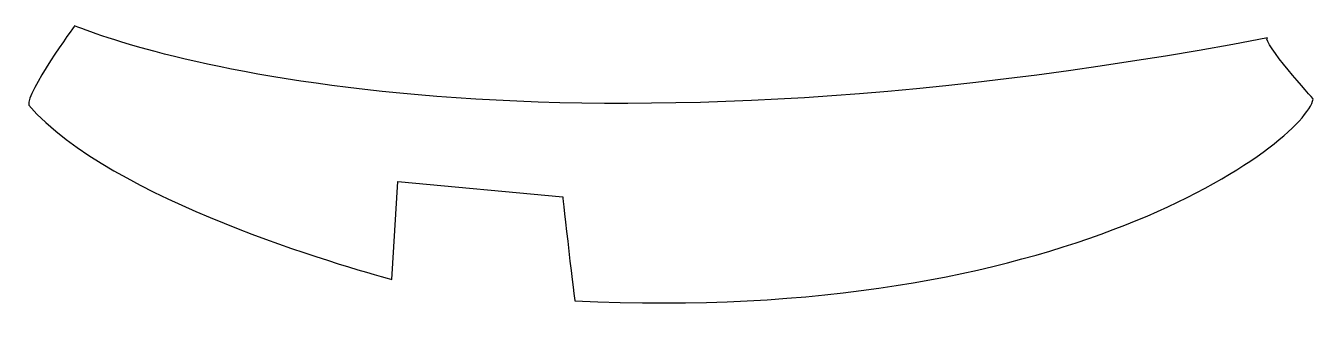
# Model space of a CAD drawing. Header units: centimetres. Extents: x -8.6 to 8.6, y -2.1 to 1.8.
import ezdxf

# ---------------------------------------------------------------- set-up
doc = ezdxf.new("R2010")
doc.units = ezdxf.units.CM
doc.header["$MEASUREMENT"] = 0
doc.layers.add('Camada 1', color=7, linetype='Continuous')

msp = doc.modelspace()

# ---------------------------------------------------------------- linework, layer by layer
at = {"layer": 'Camada 1'}
msp.add_open_spline([(-7.95279, 1.84568), (-7.0577, 1.47963), (-1.93169, -0.18838), (7.9546, 1.68307), (7.9546, 1.68307), (7.87321, 1.64227), (8.56488, 0.86937), (8.56488, 0.86937), (8.56488, 0.86937), (8.44288, 0.29972), (5.26949, -2.14151), (-1.28061, -1.81589), (-1.28061, -1.81589), (-1.28061, -1.89712), (-1.44341, -0.43257), (-1.44341, -0.43257), (-1.44341, -0.43257), (-1.44341, -0.43257), (-3.64027, -0.22916), (-3.64027, -0.22916), (-3.64027, -0.22916), (-3.64027, -0.22916), (-3.72168, -1.5311), (-3.72168, -1.5311), (-3.72168, -1.5311), (-4.33194, -1.3683), (-7.4645, -0.47322), (-8.56303, 0.78795), (-8.56303, 0.78795), (-8.60383, 0.9506), (-7.95279, 1.84568), (-7.95279, 1.84568)], degree=3, knots=[0, 0, 0, 0, 0.11111111, 0.11111111, 0.11111111, 0.11111111, 0.22222222, 0.22222222, 0.22222222, 0.22222222, 0.33333333, 0.33333333, 0.33333333, 0.33333333, 0.44444444, 0.44444444, 0.44444444, 0.44444444, 0.55555556, 0.55555556, 0.55555556, 0.55555556, 0.66666667, 0.66666667, 0.66666667, 0.66666667, 0.77777778, 0.77777778, 0.77777778, 0.77777778, 1, 1, 1, 1], dxfattribs=at)

doc.saveas('drawing.dxf')
